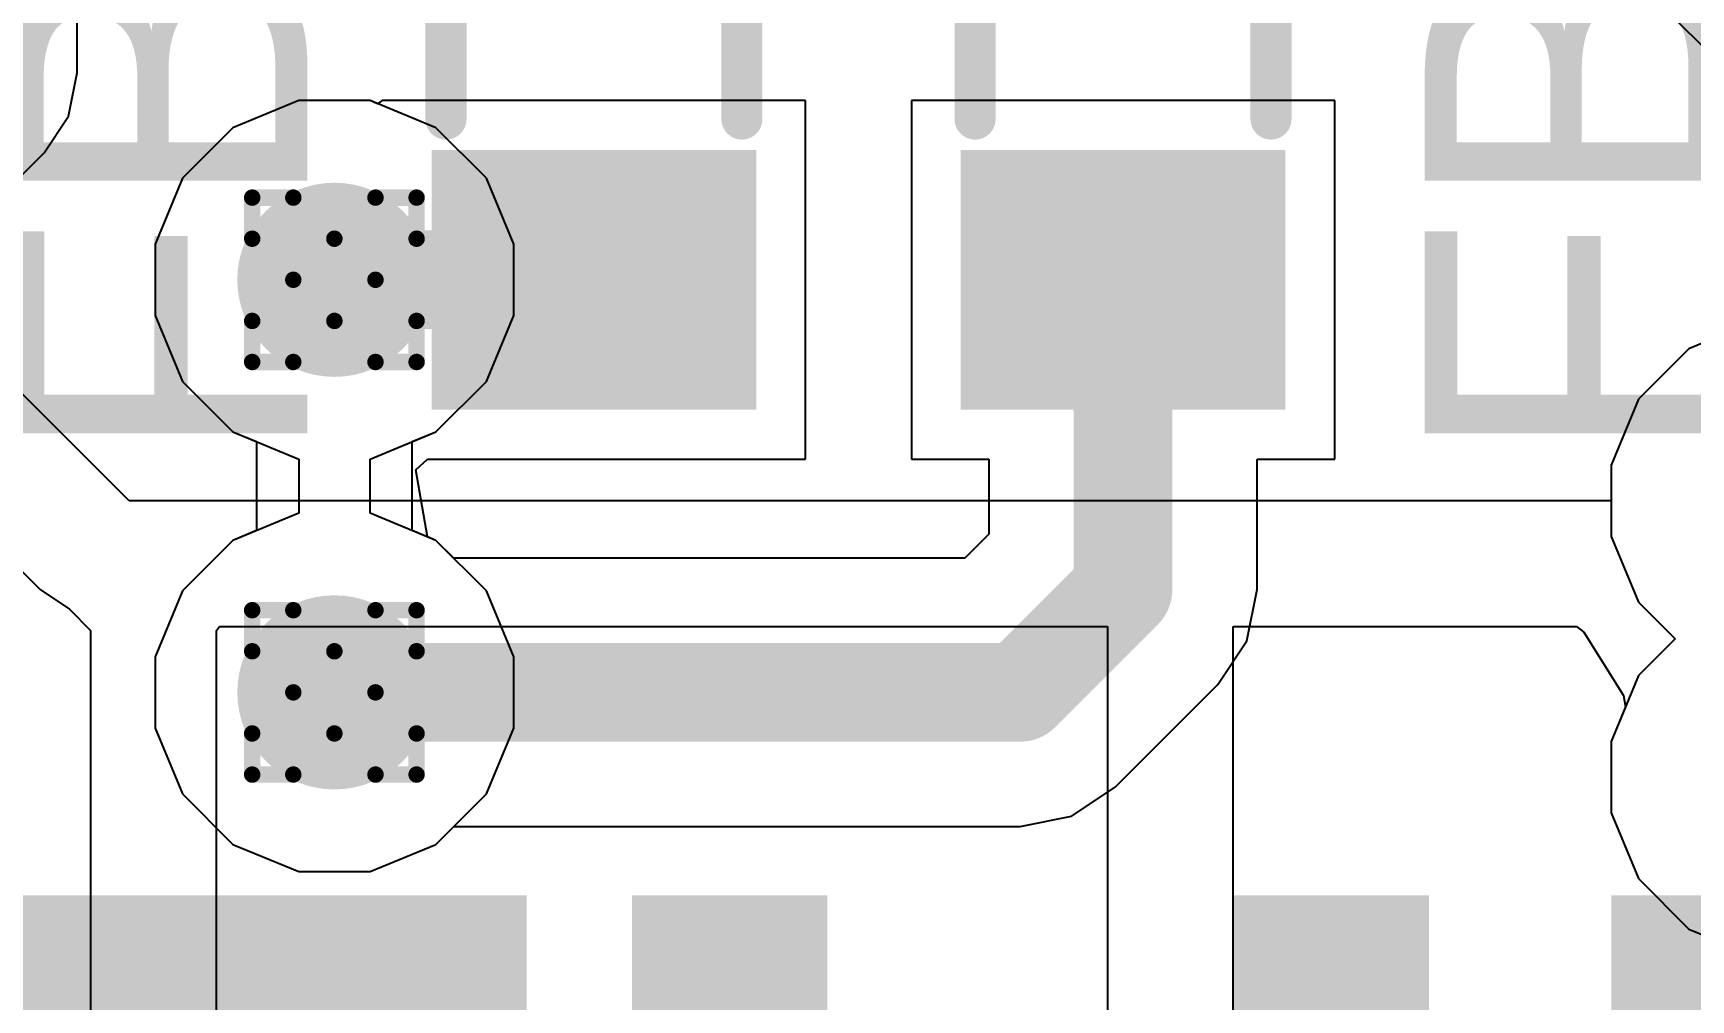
# Model space of a CAD drawing. Header units: inches. Extents: x -11 to 5379, y 0 to 5429.
# Drawn here: x 200.15 to 205.27, y 27.37 to 30.36 of the extents above; entities that cross this region are included whole.
import ezdxf

# ---------------------------------------------------------------- set-up
doc = ezdxf.new("R2010")
doc.units = ezdxf.units.IN
for name, color, linetype in [('Bottom Layer', 5, 'Continuous'), ('Drill Drawing', 1, 'Continuous'), ('GND', 16, 'Continuous'), ('PWR', 76, 'Continuous'), ('Top Layer', 1, 'Continuous'), ('Top Overlay', 2, 'Continuous'), ('Top Paste', 8, 'Continuous'), ('Top Solder', 216, 'Continuous'), ('Via Holes', 16, 'Continuous')]:
    doc.layers.add(name, color=color, linetype=linetype)
doc.styles.add('Arial', font='', dxfattribs={"height": 0.2})
doc.styles.add('Arial_Bold', font='', dxfattribs={"height": 0.2})
doc.styles.get('Arial').set_extended_font_data('Arial')
doc.styles.get('Arial_Bold').set_extended_font_data('Arial', bold=True)

# ---------------------------------------------------------------- blocks, each defined once
blk = doc.blocks.new('IND_0603__1608_M_______523')
at = {"layer": 'Top Layer'}
for points in [[(-1, 0.4), (-0.4, 0.4), (-0.4, -0.4), (-1, -0.4)], [(0.4, 0.4), (1, 0.4), (1, -0.4), (0.4, -0.4)]]:
    blk.add_hatch(color=1, dxfattribs=at).paths.add_polyline_path(points)
at = {"layer": 'Top Paste'}
for points in [[(-1, 0.4), (-0.4, 0.4), (-0.4, -0.4), (-1, -0.4)], [(0.4, 0.4), (1, 0.4), (1, -0.4), (0.4, -0.4)]]:
    blk.add_hatch(color=8, dxfattribs=at).paths.add_polyline_path(points)
at = {"layer": 'Top Solder'}
for points in [[(-1.1016, 0.5016), (-0.2984, 0.5016), (-0.2984, -0.5016), (-1.1016, -0.5016)], [(0.2984, 0.5016), (1.1016, 0.5016), (1.1016, -0.5016), (0.2984, -0.5016)]]:
    blk.add_hatch(color=216, dxfattribs=at).paths.add_polyline_path(points)
at = {"layer": 'Top Overlay'}
for points in [[(-0.2032, 0.4572, 0.127, 0.127, 0), (0.2286, 0.4572, 0.127, 0.127, 0)], [(-0.2032, -0.4572, 0.127, 0.127, 0), (0.2286, -0.4572, 0.127, 0.127, 0)]]:
    blk.add_lwpolyline(points, format="xyseb", dxfattribs=at)
for points in [[(-0.2349, 0.4572, 0.0635, 0.0635, 1), (-0.1714, 0.4572, 0.0635, 0.0635, 1)], [(0.1968, 0.4572, 0.0635, 0.0635, 1), (0.2604, 0.4572, 0.0635, 0.0635, 1)], [(-0.2349, -0.4572, 0.0635, 0.0635, 1), (-0.1714, -0.4572, 0.0635, 0.0635, 1)], [(0.1968, -0.4572, 0.0635, 0.0635, 1), (0.2604, -0.4572, 0.0635, 0.0635, 1)]]:
    blk.add_lwpolyline(points, format="xyseb", close=True, dxfattribs=at)
blk = doc.blocks.new('IND_0603__1608_M_______524')
at = {"layer": 'Top Layer'}
for points in [[(-1, 0.4), (-0.4, 0.4), (-0.4, -0.4), (-1, -0.4)], [(0.4, 0.4), (1, 0.4), (1, -0.4), (0.4, -0.4)]]:
    blk.add_hatch(color=1, dxfattribs=at).paths.add_polyline_path(points)
at = {"layer": 'Top Paste'}
for points in [[(-1, 0.4), (-0.4, 0.4), (-0.4, -0.4), (-1, -0.4)], [(0.4, 0.4), (1, 0.4), (1, -0.4), (0.4, -0.4)]]:
    blk.add_hatch(color=8, dxfattribs=at).paths.add_polyline_path(points)
at = {"layer": 'Top Solder'}
for points in [[(-1.1016, 0.5016), (-0.2984, 0.5016), (-0.2984, -0.5016), (-1.1016, -0.5016)], [(0.2984, 0.5016), (1.1016, 0.5016), (1.1016, -0.5016), (0.2984, -0.5016)]]:
    blk.add_hatch(color=216, dxfattribs=at).paths.add_polyline_path(points)
at = {"layer": 'Top Overlay'}
for points in [[(-0.2032, 0.4572, 0.127, 0.127, 0), (0.2286, 0.4572, 0.127, 0.127, 0)], [(-0.2032, -0.4572, 0.127, 0.127, 0), (0.2286, -0.4572, 0.127, 0.127, 0)]]:
    blk.add_lwpolyline(points, format="xyseb", dxfattribs=at)
for points in [[(-0.2349, 0.4572, 0.0635, 0.0635, 1), (-0.1714, 0.4572, 0.0635, 0.0635, 1)], [(0.1968, 0.4572, 0.0635, 0.0635, 1), (0.2604, 0.4572, 0.0635, 0.0635, 1)], [(-0.2349, -0.4572, 0.0635, 0.0635, 1), (-0.1714, -0.4572, 0.0635, 0.0635, 1)], [(0.1968, -0.4572, 0.0635, 0.0635, 1), (0.2604, -0.4572, 0.0635, 0.0635, 1)]]:
    blk.add_lwpolyline(points, format="xyseb", close=True, dxfattribs=at)

msp = doc.modelspace()

# ---------------------------------------------------------------- hatches: boundary and pattern name
at = {"layer": 'Bottom Layer'}
h = msp.add_hatch(color=5, dxfattribs=at)
edge = h.paths.add_edge_path()
edge.add_arc((201.0832, 29.596), 0.3, 0, 360)
h = msp.add_hatch(color=5, dxfattribs=at)
edge = h.paths.add_edge_path()
edge.add_arc((201.0832, 28.321), 0.3, 0, 360)
at = {"layer": 'GND'}
h = msp.add_hatch(color=16, dxfattribs=at)
edge = h.paths.add_edge_path()
edge.add_arc((201.0832, 29.596), 0.3, 0, 360)
h = msp.add_hatch(color=16, dxfattribs=at)
edge = h.paths.add_edge_path()
edge.add_arc((201.0832, 28.321), 0.3, 0, 360)
at = {"layer": 'PWR'}
h = msp.add_hatch(color=76, dxfattribs=at)
edge = h.paths.add_edge_path()
edge.add_arc((201.0832, 29.596), 0.3, 0, 360)
h = msp.add_hatch(color=76, dxfattribs=at)
edge = h.paths.add_edge_path()
edge.add_arc((201.0832, 28.321), 0.3, 0, 360)
at = {"layer": 'Top Layer'}
h = msp.add_hatch(color=1, dxfattribs=at)
edge = h.paths.add_edge_path()
edge.add_arc((201.0832, 29.596), 0.3, 0, 360)
h = msp.add_hatch(color=1, dxfattribs=at)
edge = h.paths.add_edge_path()
edge.add_arc((201.0832, 28.321), 0.3, 0, 360)
at = {"layer": 'Via Holes'}
h = msp.add_hatch(color=7, dxfattribs=at)
edge = h.paths.add_edge_path()
edge.add_arc((201.0832, 29.596), 0.15, 0, 360)
h = msp.add_hatch(color=7, dxfattribs=at)
edge = h.paths.add_edge_path()
edge.add_arc((201.0832, 28.321), 0.15, 0, 360)

# ---------------------------------------------------------------- linework, layer by layer
at = {"layer": 'Bottom Layer'}
for p, q in [((200.973, 30.15), (200.7694, 30.0656)), ((201.1934, 30.15), (200.973, 30.15)), ((201.397, 30.0656), (201.1934, 30.15)), ((200.7694, 30.0656), (200.6136, 29.9098)), ((201.5529, 29.9098), (201.397, 30.0656)), ((200.6136, 29.9098), (200.5292, 29.7062)), ((201.6372, 29.7062), (201.5529, 29.9098)), ((200.5292, 29.7062), (200.5292, 29.4858)), ((201.6372, 29.4858), (201.6372, 29.7062)), ((200.5292, 29.4858), (200.6136, 29.2822)), ((201.5529, 29.2822), (201.6372, 29.4858)), ((205.4724, 29.4671), (205.2687, 29.3828)), ((205.2687, 29.3828), (205.1129, 29.2269)), ((200.6136, 29.2822), (200.7694, 29.1263)), ((201.397, 29.1263), (201.5529, 29.2822)), ((205.1129, 29.2269), (205.0286, 29.0233)), ((200.7694, 29.1263), (200.973, 29.042)), ((201.1934, 29.042), (201.397, 29.1263)), ((200.973, 29.042), (200.973, 28.875)), ((201.1934, 28.875), (201.1934, 29.042)), ((205.0286, 29.0233), (205.0286, 28.8029)), ((200.973, 28.875), (200.7694, 28.7907)), ((201.397, 28.7907), (201.1934, 28.875)), ((200.7694, 28.7907), (200.6136, 28.6348)), ((201.5529, 28.6348), (201.397, 28.7907)), ((205.0286, 28.8029), (205.1129, 28.5993)), ((200.6136, 28.6348), (200.5292, 28.4312)), ((201.6372, 28.4312), (201.5529, 28.6348)), ((205.1129, 28.5993), (205.2261, 28.4861)), ((205.2261, 28.4861), (205.1129, 28.3729)), ((200.5292, 28.4312), (200.5292, 28.2108)), ((201.6372, 28.2108), (201.6372, 28.4312)), ((205.1129, 28.3729), (205.0286, 28.1693)), ((200.5292, 28.2108), (200.6136, 28.0072)), ((201.5529, 28.0072), (201.6372, 28.2108)), ((205.0286, 28.1693), (205.0286, 27.9489)), ((200.6136, 28.0072), (200.7694, 27.8513)), ((201.397, 27.8513), (201.5529, 28.0072)), ((205.0286, 27.9489), (205.1129, 27.7453)), ((200.7694, 27.8513), (200.973, 27.767)), ((201.1934, 27.767), (201.397, 27.8513)), ((200.973, 27.767), (201.1934, 27.767)), ((205.1129, 27.7453), (205.2687, 27.5894)), ((205.2687, 27.5894), (205.4724, 27.5051))]:
    msp.add_line(p, q, dxfattribs=at)
at = {"layer": 'Drill Drawing'}
for points in [[(200.8292, 29.723, 0.0508, 0.0508, 0), (200.8292, 29.85, 0.0508, 0.0508, 0)], [(200.8292, 29.85, 0.0508, 0.0508, 0), (200.9562, 29.85, 0.0508, 0.0508, 0)], [(200.9562, 29.85, 0.0508, 0.0508, 0), (201.0832, 29.723, 0.0508, 0.0508, 0)], [(201.0832, 29.723, 0.0508, 0.0508, 0), (201.2102, 29.85, 0.0508, 0.0508, 0)], [(201.2102, 29.85, 0.0508, 0.0508, 0), (201.3372, 29.85, 0.0508, 0.0508, 0)], [(201.3372, 29.723, 0.0508, 0.0508, 0), (201.3372, 29.85, 0.0508, 0.0508, 0)], [(200.8292, 29.723, 0.0508, 0.0508, 0), (200.9562, 29.596, 0.0508, 0.0508, 0)], [(201.2102, 29.596, 0.0508, 0.0508, 0), (201.3372, 29.723, 0.0508, 0.0508, 0)], [(200.8292, 29.469, 0.0508, 0.0508, 0), (200.9562, 29.596, 0.0508, 0.0508, 0)], [(201.2102, 29.596, 0.0508, 0.0508, 0), (201.3372, 29.469, 0.0508, 0.0508, 0)], [(200.8292, 29.342, 0.0508, 0.0508, 0), (200.8292, 29.469, 0.0508, 0.0508, 0)], [(200.9562, 29.342, 0.0508, 0.0508, 0), (201.0832, 29.469, 0.0508, 0.0508, 0)], [(201.0832, 29.469, 0.0508, 0.0508, 0), (201.2102, 29.342, 0.0508, 0.0508, 0)], [(201.3372, 29.342, 0.0508, 0.0508, 0), (201.3372, 29.469, 0.0508, 0.0508, 0)], [(200.8292, 29.342, 0.0508, 0.0508, 0), (200.9562, 29.342, 0.0508, 0.0508, 0)], [(201.2102, 29.342, 0.0508, 0.0508, 0), (201.3372, 29.342, 0.0508, 0.0508, 0)], [(200.8292, 28.448, 0.0508, 0.0508, 0), (200.8292, 28.575, 0.0508, 0.0508, 0)], [(200.8292, 28.575, 0.0508, 0.0508, 0), (200.9562, 28.575, 0.0508, 0.0508, 0)], [(200.9562, 28.575, 0.0508, 0.0508, 0), (201.0832, 28.448, 0.0508, 0.0508, 0)], [(201.0832, 28.448, 0.0508, 0.0508, 0), (201.2102, 28.575, 0.0508, 0.0508, 0)], [(201.2102, 28.575, 0.0508, 0.0508, 0), (201.3372, 28.575, 0.0508, 0.0508, 0)], [(201.3372, 28.448, 0.0508, 0.0508, 0), (201.3372, 28.575, 0.0508, 0.0508, 0)], [(200.8292, 28.448, 0.0508, 0.0508, 0), (200.9562, 28.321, 0.0508, 0.0508, 0)], [(201.2102, 28.321, 0.0508, 0.0508, 0), (201.3372, 28.448, 0.0508, 0.0508, 0)], [(200.8292, 28.194, 0.0508, 0.0508, 0), (200.9562, 28.321, 0.0508, 0.0508, 0)], [(201.2102, 28.321, 0.0508, 0.0508, 0), (201.3372, 28.194, 0.0508, 0.0508, 0)], [(200.8292, 28.067, 0.0508, 0.0508, 0), (200.8292, 28.194, 0.0508, 0.0508, 0)], [(200.9562, 28.067, 0.0508, 0.0508, 0), (201.0832, 28.194, 0.0508, 0.0508, 0)], [(201.0832, 28.194, 0.0508, 0.0508, 0), (201.2102, 28.067, 0.0508, 0.0508, 0)], [(201.3372, 28.067, 0.0508, 0.0508, 0), (201.3372, 28.194, 0.0508, 0.0508, 0)], [(200.8292, 28.067, 0.0508, 0.0508, 0), (200.9562, 28.067, 0.0508, 0.0508, 0)], [(201.2102, 28.067, 0.0508, 0.0508, 0), (201.3372, 28.067, 0.0508, 0.0508, 0)]]:
    msp.add_lwpolyline(points, format="xyseb", dxfattribs=at)
for points in [[(200.8165, 29.85, 0.0254, 0.0254, 1), (200.8419, 29.85, 0.0254, 0.0254, 1)], [(200.8165, 29.85, 0.0254, 0.0254, 1), (200.8419, 29.85, 0.0254, 0.0254, 1)], [(200.9435, 29.85, 0.0254, 0.0254, 1), (200.9689, 29.85, 0.0254, 0.0254, 1)], [(200.9435, 29.85, 0.0254, 0.0254, 1), (200.9689, 29.85, 0.0254, 0.0254, 1)], [(201.1975, 29.85, 0.0254, 0.0254, 1), (201.2229, 29.85, 0.0254, 0.0254, 1)], [(201.1975, 29.85, 0.0254, 0.0254, 1), (201.2229, 29.85, 0.0254, 0.0254, 1)], [(201.3245, 29.85, 0.0254, 0.0254, 1), (201.3499, 29.85, 0.0254, 0.0254, 1)], [(201.3245, 29.85, 0.0254, 0.0254, 1), (201.3499, 29.85, 0.0254, 0.0254, 1)], [(200.8165, 29.723, 0.0254, 0.0254, 1), (200.8419, 29.723, 0.0254, 0.0254, 1)], [(200.8165, 29.723, 0.0254, 0.0254, 1), (200.8419, 29.723, 0.0254, 0.0254, 1)], [(201.0705, 29.723, 0.0254, 0.0254, 1), (201.0959, 29.723, 0.0254, 0.0254, 1)], [(201.0705, 29.723, 0.0254, 0.0254, 1), (201.0959, 29.723, 0.0254, 0.0254, 1)], [(201.3245, 29.723, 0.0254, 0.0254, 1), (201.3499, 29.723, 0.0254, 0.0254, 1)], [(201.3245, 29.723, 0.0254, 0.0254, 1), (201.3499, 29.723, 0.0254, 0.0254, 1)], [(200.9435, 29.596, 0.0254, 0.0254, 1), (200.9689, 29.596, 0.0254, 0.0254, 1)], [(200.9435, 29.596, 0.0254, 0.0254, 1), (200.9689, 29.596, 0.0254, 0.0254, 1)], [(201.1975, 29.596, 0.0254, 0.0254, 1), (201.2229, 29.596, 0.0254, 0.0254, 1)], [(201.1975, 29.596, 0.0254, 0.0254, 1), (201.2229, 29.596, 0.0254, 0.0254, 1)], [(200.8165, 29.469, 0.0254, 0.0254, 1), (200.8419, 29.469, 0.0254, 0.0254, 1)], [(200.8165, 29.469, 0.0254, 0.0254, 1), (200.8419, 29.469, 0.0254, 0.0254, 1)], [(201.0705, 29.469, 0.0254, 0.0254, 1), (201.0959, 29.469, 0.0254, 0.0254, 1)], [(201.0705, 29.469, 0.0254, 0.0254, 1), (201.0959, 29.469, 0.0254, 0.0254, 1)], [(201.3245, 29.469, 0.0254, 0.0254, 1), (201.3499, 29.469, 0.0254, 0.0254, 1)], [(201.3245, 29.469, 0.0254, 0.0254, 1), (201.3499, 29.469, 0.0254, 0.0254, 1)], [(200.8165, 29.342, 0.0254, 0.0254, 1), (200.8419, 29.342, 0.0254, 0.0254, 1)], [(200.8165, 29.342, 0.0254, 0.0254, 1), (200.8419, 29.342, 0.0254, 0.0254, 1)], [(200.9435, 29.342, 0.0254, 0.0254, 1), (200.9689, 29.342, 0.0254, 0.0254, 1)], [(200.9435, 29.342, 0.0254, 0.0254, 1), (200.9689, 29.342, 0.0254, 0.0254, 1)], [(201.1975, 29.342, 0.0254, 0.0254, 1), (201.2229, 29.342, 0.0254, 0.0254, 1)], [(201.1975, 29.342, 0.0254, 0.0254, 1), (201.2229, 29.342, 0.0254, 0.0254, 1)], [(201.3245, 29.342, 0.0254, 0.0254, 1), (201.3499, 29.342, 0.0254, 0.0254, 1)], [(201.3245, 29.342, 0.0254, 0.0254, 1), (201.3499, 29.342, 0.0254, 0.0254, 1)], [(200.8165, 28.575, 0.0254, 0.0254, 1), (200.8419, 28.575, 0.0254, 0.0254, 1)], [(200.8165, 28.575, 0.0254, 0.0254, 1), (200.8419, 28.575, 0.0254, 0.0254, 1)], [(200.9435, 28.575, 0.0254, 0.0254, 1), (200.9689, 28.575, 0.0254, 0.0254, 1)], [(200.9435, 28.575, 0.0254, 0.0254, 1), (200.9689, 28.575, 0.0254, 0.0254, 1)], [(201.1975, 28.575, 0.0254, 0.0254, 1), (201.2229, 28.575, 0.0254, 0.0254, 1)], [(201.1975, 28.575, 0.0254, 0.0254, 1), (201.2229, 28.575, 0.0254, 0.0254, 1)], [(201.3245, 28.575, 0.0254, 0.0254, 1), (201.3499, 28.575, 0.0254, 0.0254, 1)], [(201.3245, 28.575, 0.0254, 0.0254, 1), (201.3499, 28.575, 0.0254, 0.0254, 1)], [(200.8165, 28.448, 0.0254, 0.0254, 1), (200.8419, 28.448, 0.0254, 0.0254, 1)], [(200.8165, 28.448, 0.0254, 0.0254, 1), (200.8419, 28.448, 0.0254, 0.0254, 1)], [(201.0705, 28.448, 0.0254, 0.0254, 1), (201.0959, 28.448, 0.0254, 0.0254, 1)], [(201.0705, 28.448, 0.0254, 0.0254, 1), (201.0959, 28.448, 0.0254, 0.0254, 1)], [(201.3245, 28.448, 0.0254, 0.0254, 1), (201.3499, 28.448, 0.0254, 0.0254, 1)], [(201.3245, 28.448, 0.0254, 0.0254, 1), (201.3499, 28.448, 0.0254, 0.0254, 1)], [(200.9435, 28.321, 0.0254, 0.0254, 1), (200.9689, 28.321, 0.0254, 0.0254, 1)], [(200.9435, 28.321, 0.0254, 0.0254, 1), (200.9689, 28.321, 0.0254, 0.0254, 1)], [(201.1975, 28.321, 0.0254, 0.0254, 1), (201.2229, 28.321, 0.0254, 0.0254, 1)], [(201.1975, 28.321, 0.0254, 0.0254, 1), (201.2229, 28.321, 0.0254, 0.0254, 1)], [(200.8165, 28.194, 0.0254, 0.0254, 1), (200.8419, 28.194, 0.0254, 0.0254, 1)], [(200.8165, 28.194, 0.0254, 0.0254, 1), (200.8419, 28.194, 0.0254, 0.0254, 1)], [(201.0705, 28.194, 0.0254, 0.0254, 1), (201.0959, 28.194, 0.0254, 0.0254, 1)], [(201.0705, 28.194, 0.0254, 0.0254, 1), (201.0959, 28.194, 0.0254, 0.0254, 1)], [(201.3245, 28.194, 0.0254, 0.0254, 1), (201.3499, 28.194, 0.0254, 0.0254, 1)], [(201.3245, 28.194, 0.0254, 0.0254, 1), (201.3499, 28.194, 0.0254, 0.0254, 1)], [(200.8165, 28.067, 0.0254, 0.0254, 1), (200.8419, 28.067, 0.0254, 0.0254, 1)], [(200.8165, 28.067, 0.0254, 0.0254, 1), (200.8419, 28.067, 0.0254, 0.0254, 1)], [(200.9435, 28.067, 0.0254, 0.0254, 1), (200.9689, 28.067, 0.0254, 0.0254, 1)], [(200.9435, 28.067, 0.0254, 0.0254, 1), (200.9689, 28.067, 0.0254, 0.0254, 1)], [(201.1975, 28.067, 0.0254, 0.0254, 1), (201.2229, 28.067, 0.0254, 0.0254, 1)], [(201.1975, 28.067, 0.0254, 0.0254, 1), (201.2229, 28.067, 0.0254, 0.0254, 1)], [(201.3245, 28.067, 0.0254, 0.0254, 1), (201.3499, 28.067, 0.0254, 0.0254, 1)], [(201.3245, 28.067, 0.0254, 0.0254, 1), (201.3499, 28.067, 0.0254, 0.0254, 1)]]:
    msp.add_lwpolyline(points, format="xyseb", close=True, dxfattribs=at)
at = {"layer": 'GND'}
for p, q in [((200.973, 30.15), (200.7694, 30.0656)), ((201.1934, 30.15), (200.973, 30.15)), ((201.397, 30.0656), (201.1934, 30.15)), ((200.7694, 30.0656), (200.6136, 29.9098)), ((201.5529, 29.9098), (201.397, 30.0656)), ((200.6136, 29.9098), (200.5292, 29.7062)), ((201.6372, 29.7062), (201.5529, 29.9098)), ((200.5292, 29.7062), (200.5292, 29.4858)), ((201.6372, 29.4858), (201.6372, 29.7062)), ((200.5292, 29.4858), (200.6136, 29.2822)), ((201.5529, 29.2822), (201.6372, 29.4858)), ((205.4724, 29.4671), (205.2687, 29.3828)), ((205.2687, 29.3828), (205.1129, 29.2269)), ((200.6136, 29.2822), (200.7694, 29.1263)), ((201.397, 29.1263), (201.5529, 29.2822)), ((205.1129, 29.2269), (205.0286, 29.0233)), ((200.7694, 29.1263), (200.8427, 29.0959)), ((200.8427, 29.0959), (200.8427, 28.821)), ((201.3237, 29.0959), (201.397, 29.1263)), ((201.3237, 28.821), (201.3237, 29.0959)), ((205.0286, 29.0233), (205.0286, 28.8029)), ((200.7694, 28.7907), (200.6136, 28.6348)), ((200.8427, 28.821), (200.7694, 28.7907)), ((201.397, 28.7907), (201.3237, 28.821)), ((201.5529, 28.6348), (201.397, 28.7907)), ((205.0286, 28.8029), (205.1129, 28.5993)), ((200.6136, 28.6348), (200.5292, 28.4312)), ((201.6372, 28.4312), (201.5529, 28.6348)), ((205.1129, 28.5993), (205.2261, 28.4861)), ((205.2261, 28.4861), (205.1129, 28.3729)), ((200.5292, 28.4312), (200.5292, 28.2108)), ((201.6372, 28.2108), (201.6372, 28.4312)), ((205.1129, 28.3729), (205.0286, 28.1693)), ((200.5292, 28.2108), (200.6136, 28.0072)), ((201.5529, 28.0072), (201.6372, 28.2108)), ((205.0286, 28.1693), (205.0286, 27.9489)), ((200.6136, 28.0072), (200.7694, 27.8513)), ((201.397, 27.8513), (201.5529, 28.0072)), ((205.0286, 27.9489), (205.1129, 27.7453)), ((200.7694, 27.8513), (200.973, 27.767)), ((201.1934, 27.767), (201.397, 27.8513)), ((200.973, 27.767), (201.1934, 27.767)), ((205.1129, 27.7453), (205.2687, 27.5894)), ((205.2687, 27.5894), (205.4724, 27.5051))]:
    msp.add_line(p, q, dxfattribs=at)
at = {"layer": 'PWR'}
for p, q in [((200.4489, 28.9131), (198.2978, 31.0642)), ((205.4724, 29.4671), (205.2687, 29.3828)), ((205.2687, 29.3828), (205.1129, 29.2269)), ((205.1129, 29.2269), (205.0286, 29.0233)), ((205.0286, 29.0233), (205.0286, 28.9131)), ((205.0286, 28.9131), (200.4489, 28.9131)), ((199.9502, 28.8624), (200.1742, 28.6384)), ((200.1742, 28.6384), (200.2645, 28.5781)), ((200.2645, 28.5781), (200.3299, 28.5127)), ((200.3299, 28.5127), (200.3299, 23.2716)), ((200.7184, 28.5127), (200.7282, 28.5246)), ((200.7184, 23.2716), (200.7184, 28.5127)), ((200.7282, 28.5246), (203.4719, 28.5246)), ((203.4719, 28.5246), (203.4719, 24.4521)), ((203.8604, 24.4521), (203.8604, 28.5246)), ((203.8604, 28.5246), (204.9217, 28.5246)), ((204.9217, 28.5246), (204.9437, 28.5072)), ((204.9437, 28.5072), (205.0667, 28.3115)), ((205.073, 28.2765), (205.0286, 28.1693)), ((205.0667, 28.3115), (205.073, 28.2765)), ((205.0286, 28.1693), (205.0286, 27.9489)), ((205.0286, 27.9489), (205.1129, 27.7453)), ((205.1129, 27.7453), (205.2687, 27.5894)), ((205.2687, 27.5894), (205.4724, 27.5051))]:
    msp.add_line(p, q, dxfattribs=at)
at = {"layer": 'Top Layer'}
for p, q in [((200.2886, 30.236), (200.2886, 33.7817)), ((204.8903, 30.7382), (205.8236, 29.8049)), ((200.262, 30.1022), (200.2886, 30.236)), ((200.973, 30.15), (200.7694, 30.0656)), ((201.1934, 30.15), (200.973, 30.15)), ((201.2167, 30.1403), (201.1934, 30.15)), ((201.2312, 30.15), (201.2167, 30.1403)), ((201.2312, 30.15), (201.2312, 30.15)), ((202.5392, 30.15), (201.2312, 30.15)), ((202.5392, 29.042), (202.5392, 30.15)), ((204.1742, 30.15), (202.8662, 30.15)), ((202.8662, 30.15), (202.8662, 29.042)), ((204.1742, 29.042), (204.1742, 30.15)), ((200.1862, 29.9888), (200.262, 30.1022)), ((200.7694, 30.0656), (200.6136, 29.9098)), ((199.6282, 29.4308), (200.1862, 29.9888)), ((200.1862, 29.9888), (200.1862, 29.9888)), ((200.6136, 29.9098), (200.5292, 29.7062)), ((200.5292, 29.7062), (200.5292, 29.4858)), ((200.5292, 29.4858), (200.6136, 29.2822)), ((205.4724, 29.4671), (205.2687, 29.3828)), ((205.2687, 29.3828), (205.1129, 29.2269)), ((200.6136, 29.2822), (200.7694, 29.1263)), ((205.1129, 29.2269), (205.0286, 29.0233)), ((200.7694, 29.1263), (200.973, 29.042)), ((200.973, 29.042), (200.973, 28.875)), ((201.3349, 29.0088), (201.3712, 29.042)), ((201.3712, 28.8013), (201.3349, 29.0088)), ((201.3712, 29.042), (202.5392, 29.042)), ((202.8662, 29.042), (203.1058, 29.042)), ((203.1058, 29.042), (203.1058, 28.8101)), ((203.9346, 28.6385), (203.9346, 29.042)), ((203.9346, 29.042), (204.1742, 29.042)), ((205.0286, 29.0233), (205.0286, 28.8029)), ((200.973, 28.875), (200.7694, 28.7907)), ((200.7694, 28.7907), (200.6136, 28.6348)), ((201.397, 28.7907), (201.3712, 28.8013)), ((201.4523, 28.7354), (201.397, 28.7907)), ((203.1058, 28.8101), (203.0311, 28.7354)), ((205.0286, 28.8029), (205.1129, 28.5993)), ((203.0311, 28.7354), (201.4523, 28.7354)), ((200.6136, 28.6348), (200.5292, 28.4312)), ((203.903, 28.4799), (203.9346, 28.6385)), ((205.1129, 28.5993), (205.2261, 28.4861)), ((205.2261, 28.4861), (205.1129, 28.3729)), ((200.5292, 28.4312), (200.5292, 28.2108)), ((203.8132, 28.3455), (203.903, 28.4799)), ((203.4957, 28.028), (203.8132, 28.3455)), ((205.1129, 28.3729), (205.0286, 28.1693)), ((200.5292, 28.2108), (200.6136, 28.0072)), ((205.0286, 28.1693), (205.0286, 27.9489)), ((203.3613, 27.9382), (203.4957, 28.028)), ((200.6136, 28.0072), (200.7694, 27.8513)), ((203.2027, 27.9066), (203.3613, 27.9382)), ((205.0286, 27.9489), (205.1129, 27.7453)), ((201.397, 27.8513), (201.4523, 27.9066)), ((201.4523, 27.9066), (203.2027, 27.9066)), ((200.7694, 27.8513), (200.973, 27.767)), ((201.1934, 27.767), (201.397, 27.8513)), ((200.973, 27.767), (201.1934, 27.767)), ((205.1129, 27.7453), (205.2687, 27.5894)), ((205.2687, 27.5894), (205.4724, 27.5051))]:
    msp.add_line(p, q, dxfattribs=at)
for points in [[(201.0832, 29.596, 0.3048, 0.3048, 0), (201.8852, 29.596, 0.3048, 0.3048, 0)], [(203.5202, 28.6385, 0.3048, 0.3048, 0), (203.5202, 29.596, 0.3048, 0.3048, 0)], [(203.2027, 28.321, 0.3048, 0.3048, 0), (203.5202, 28.6385, 0.3048, 0.3048, 0)], [(201.0832, 28.321, 0.3048, 0.3048, 0), (203.2027, 28.321, 0.3048, 0.3048, 0)]]:
    msp.add_lwpolyline(points, format="xyseb", dxfattribs=at)
for points in [[(201.007, 29.596, 0.1524, 0.1524, 1), (201.1594, 29.596, 0.1524, 0.1524, 1)], [(201.809, 29.596, 0.1524, 0.1524, 1), (201.9614, 29.596, 0.1524, 0.1524, 1)], [(203.444, 29.596, 0.1524, 0.1524, 1), (203.5964, 29.596, 0.1524, 0.1524, 1)], [(203.444, 28.6385, 0.1524, 0.1524, 1), (203.5964, 28.6385, 0.1524, 0.1524, 1)], [(203.444, 28.6385, 0.1524, 0.1524, 1), (203.5964, 28.6385, 0.1524, 0.1524, 1)], [(201.007, 28.321, 0.1524, 0.1524, 1), (201.1594, 28.321, 0.1524, 0.1524, 1)], [(203.1265, 28.321, 0.1524, 0.1524, 1), (203.2789, 28.321, 0.1524, 0.1524, 1)], [(203.1265, 28.321, 0.1524, 0.1524, 1), (203.2789, 28.321, 0.1524, 0.1524, 1)]]:
    msp.add_lwpolyline(points, format="xyseb", close=True, dxfattribs=at)

# ---------------------------------------------------------------- block references
at = {"rotation": 90}
for name, p in [('IND_0603__1608_M_______524', (201.8852, 30.296)), ('IND_0603__1608_M_______523', (203.5202, 30.296))]:
    msp.add_blockref(name, p, dxfattribs=at)

# ---------------------------------------------------------------- texts
at = {"layer": 'Top Overlay', "style": 'Arial'}
for s, p in [('FB4', (200.9999, 29.0172)), ('FB5', (205.3665, 29.0172))]:
    msp.add_text(s, height=0.9144, rotation=90, dxfattribs=at).set_placement(p)
at = {"layer": 'Top Overlay', "style": 'Arial_Bold'}
msp.add_text(' IN     ETHERCAT    OUT', height=2.999999, dxfattribs=at).set_placement((185.1914, 24.6934))

doc.saveas('drawing.dxf')
